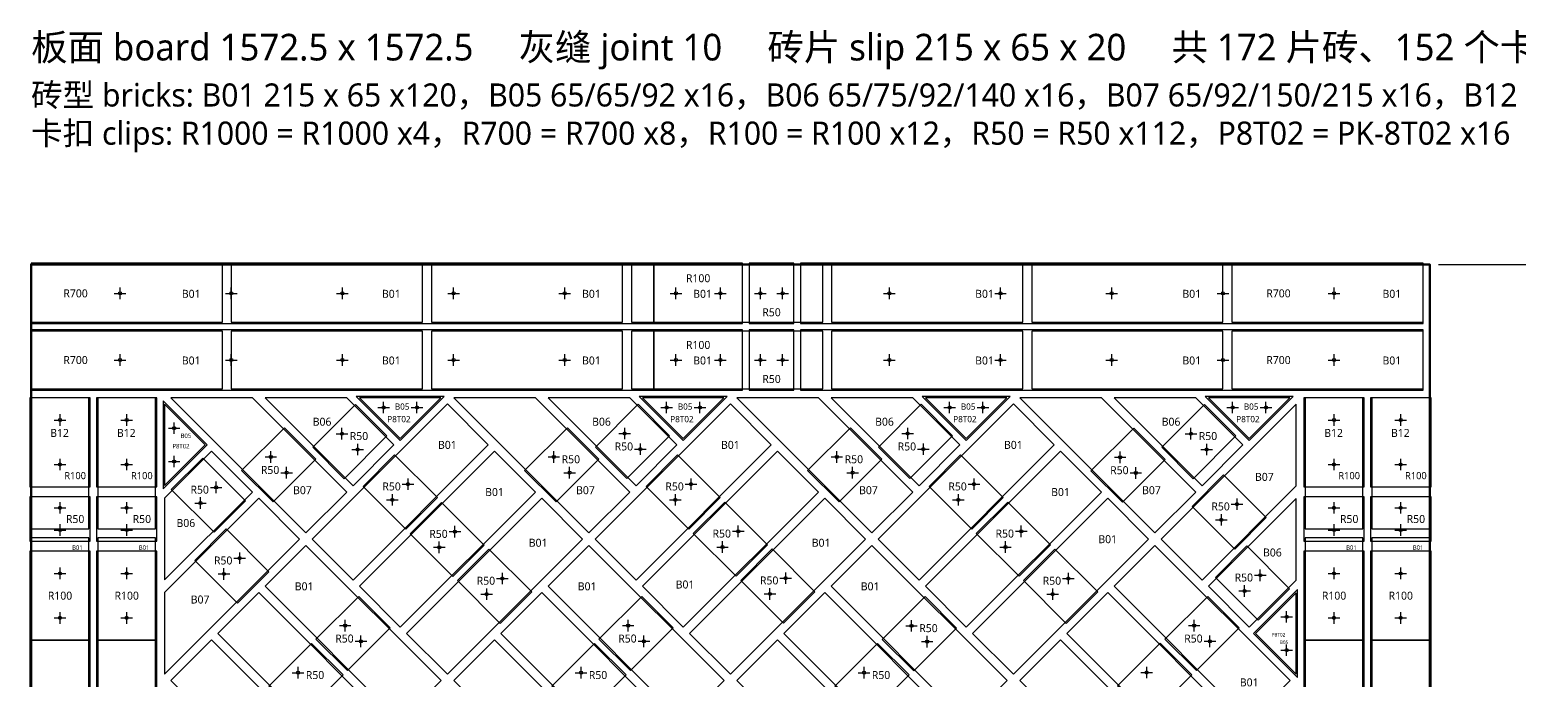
# Model space of a CAD drawing. Header units: millimetres. Extents: x -190 to 7814, y -8114 to 208.
# Drawn here: x 2571 to 4246, y -6687 to -5955 of the extents above; entities that cross this region are included whole.
import ezdxf
from ezdxf.enums import TextEntityAlignment as Align

# ---------------------------------------------------------------- set-up
doc = ezdxf.new("R2010")
doc.units = ezdxf.units.MM
for name, color, linetype in [('BOARD', 7, 'Continuous'), ('DIM', 8, 'Continuous'), ('P8_CLIP_PK_8T02', 14, 'Continuous'), ('P8_CLIP_R100', 30, 'Continuous'), ('P8_CLIP_R1000', 200, 'Continuous'), ('P8_CLIP_R50', 3, 'Continuous'), ('P8_CLIP_R700', 5, 'Continuous'), ('P8_HOLE', 1, 'Continuous'), ('P8_SLIP', 7, 'Continuous'), ('P8_TXT_B', 7, 'Continuous'), ('TITLE', 7, 'Continuous')]:
    doc.layers.add(name, color=color, linetype=linetype)
doc.styles.add('CN', font='msyh.ttc')
doc.dimstyles.new('MM', dxfattribs={"dimtxt": 34, "dimasz": 20, "dimexe": 12, "dimexo": 10, "dimgap": 8, "dimtad": 1, "dimdec": 1, "dimdsep": 46, "dimtxsty": 'CN', "dimcen": 2.5, "dimazin": 3, "dimtfac": 1, "dimtmove": 0, "dimatfit": 3})

msp = doc.modelspace()

# ---------------------------------------------------------------- linework, layer by layer
at = {"layer": 'BOARD', "lineweight": 50}
msp.add_lwpolyline([(2572.5, -7791.5), (4145, -7791.5), (4145, -6219), (2572.5, -6219)], close=True, dxfattribs=at)
at = {"layer": 'P8_CLIP_PK_8T02'}
for points in [[(2721, -6471.32), (2770.44, -6421.89), (2721, -6372.45)], [(2938.08, -6367.5), (2987.52, -6416.94), (3036.95, -6367.5)], [(3256.28, -6367.5), (3305.72, -6416.94), (3355.15, -6367.5)], [(3574.48, -6367.5), (3623.92, -6416.94), (3673.35, -6367.5)], [(3892.68, -6367.5), (3942.11, -6416.94), (3991.55, -6367.5)], [(3996.5, -6584.58), (3947.06, -6634.02), (3996.5, -6683.45)]]:
    msp.add_lwpolyline(points, close=True, dxfattribs=at)
at = {"layer": 'P8_CLIP_R100'}
for points in [[(3272.5, -6285.5), (3372.5, -6285.5), (3372.5, -6217.5), (3272.5, -6217.5)], [(3272.5, -6360.5), (3372.5, -6360.5), (3372.5, -6292.5), (3272.5, -6292.5)], [(2639, -6469), (2639, -6369), (2571, -6369), (2571, -6469)], [(2714, -6469), (2714, -6369), (2646, -6369), (2646, -6469)], [(4071.5, -6469), (4071.5, -6369), (4003.5, -6369), (4003.5, -6469)], [(4146.5, -6469), (4146.5, -6369), (4078.5, -6369), (4078.5, -6469)], [(2639, -6641.5), (2639, -6541.5), (2571, -6541.5), (2571, -6641.5)], [(2714, -6641.5), (2714, -6541.5), (2646, -6541.5), (2646, -6641.5)], [(4071.5, -6641.5), (4071.5, -6541.5), (4003.5, -6541.5), (4003.5, -6641.5)], [(4146.5, -6641.5), (4146.5, -6541.5), (4078.5, -6541.5), (4078.5, -6641.5)]]:
    msp.add_lwpolyline(points, close=True, dxfattribs=at)
at = {"layer": 'P8_CLIP_R1000'}
for points in [[(2639, -7641.5), (2639, -6641.5), (2571, -6641.5), (2571, -7641.5)], [(2714, -7641.5), (2714, -6641.5), (2646, -6641.5), (2646, -7641.5)], [(4071.5, -7641.5), (4071.5, -6641.5), (4003.5, -6641.5), (4003.5, -7641.5)], [(4146.5, -7641.5), (4146.5, -6641.5), (4078.5, -6641.5), (4078.5, -7641.5)]]:
    msp.add_lwpolyline(points, close=True, dxfattribs=at)
at = {"layer": 'P8_CLIP_R50'}
for points in [[(3380, -6285.5), (3430, -6285.5), (3430, -6217.5), (3380, -6217.5)], [(3380, -6360.5), (3430, -6360.5), (3430, -6292.5), (3380, -6292.5)], [(2924.5, -6459.98), (2889.14, -6424.63), (2937.23, -6376.54), (2972.58, -6411.9)], [(3242.38, -6459.67), (3207.02, -6424.31), (3255.11, -6376.23), (3290.46, -6411.58)], [(3560.58, -6459.67), (3525.22, -6424.31), (3573.3, -6376.23), (3608.66, -6411.58)], [(3879.09, -6459.98), (3843.74, -6424.63), (3891.82, -6376.54), (3927.18, -6411.9)], [(2844.54, -6486.1), (2809.19, -6450.74), (2857.27, -6402.66), (2892.63, -6438.01)], [(3162.74, -6486.09), (3127.39, -6450.74), (3175.47, -6402.66), (3210.82, -6438.01)], [(3480.94, -6486.09), (3445.58, -6450.74), (3493.67, -6402.65), (3529.02, -6438.01)], [(3799.46, -6486.41), (3764.1, -6451.05), (3812.18, -6402.97), (3847.54, -6438.33)], [(2778.13, -6520.26), (2813.48, -6484.91), (2765.4, -6436.82), (2730.04, -6472.18)], [(2993.88, -6516.64), (3029.24, -6481.28), (2981.15, -6433.2), (2945.8, -6468.55)], [(3312.08, -6516.64), (3347.43, -6481.28), (3299.35, -6433.2), (3264, -6468.55)], [(3630.28, -6516.64), (3665.63, -6481.28), (3617.55, -6433.2), (3582.19, -6468.55)], [(3925.99, -6539.13), (3961.34, -6503.77), (3913.26, -6455.69), (3877.9, -6491.04)], [(2639, -6530.25), (2639, -6480.25), (2571, -6480.25), (2571, -6530.25)], [(2714, -6530.25), (2714, -6480.25), (2646, -6480.25), (2646, -6530.25)], [(4071.5, -6530.25), (4071.5, -6480.25), (4003.5, -6480.25), (4003.5, -6530.25)], [(4146.5, -6530.25), (4146.5, -6480.25), (4078.5, -6480.25), (4078.5, -6530.25)], [(3046.6, -6569.99), (3081.96, -6534.63), (3033.87, -6486.55), (2998.52, -6521.91)], [(3365.11, -6569.67), (3400.47, -6534.32), (3352.39, -6486.23), (3317.03, -6521.59)], [(3683.31, -6569.67), (3718.67, -6534.32), (3670.58, -6486.23), (3635.23, -6521.59)], [(2804.55, -6599.9), (2839.91, -6564.54), (2791.83, -6516.46), (2756.47, -6551.82)], [(3099.95, -6622.7), (3135.3, -6587.35), (3087.22, -6539.27), (3051.87, -6574.62)], [(3418.46, -6622.39), (3453.82, -6587.03), (3405.74, -6538.95), (3370.38, -6574.31)], [(3736.35, -6622.71), (3771.7, -6587.35), (3723.62, -6539.27), (3688.26, -6574.62)], [(3952.1, -6619.08), (3987.46, -6583.73), (3939.37, -6535.64), (3904.02, -6571)], [(2928.12, -6675.74), (2892.77, -6640.38), (2940.85, -6592.3), (2976.21, -6627.65)], [(3246.32, -6675.74), (3210.97, -6640.38), (3259.05, -6592.3), (3294.4, -6627.65)], [(3564.84, -6676.05), (3529.48, -6640.7), (3577.56, -6592.61), (3612.92, -6627.97)], [(3882.72, -6675.74), (3847.36, -6640.38), (3895.45, -6592.3), (3930.8, -6627.65)], [(2875.09, -6728.77), (2839.73, -6693.42), (2887.82, -6645.33), (2923.17, -6680.69)], [(3193.29, -6728.77), (3157.93, -6693.42), (3206.02, -6645.33), (3241.37, -6680.69)], [(3511.48, -6728.77), (3476.13, -6693.42), (3524.21, -6645.33), (3559.57, -6680.69)], [(3829.37, -6728.46), (3794.01, -6693.1), (3842.09, -6645.02), (3877.45, -6680.37)]]:
    msp.add_lwpolyline(points, close=True, dxfattribs=at)
at = {"layer": 'P8_CLIP_R700'}
for points in [[(2572.5, -6285.5), (3272.5, -6285.5), (3272.5, -6217.5), (2572.5, -6217.5)], [(3437.5, -6285.5), (4137.5, -6285.5), (4137.5, -6217.5), (3437.5, -6217.5)], [(2572.5, -6360.5), (3272.5, -6360.5), (3272.5, -6292.5), (2572.5, -6292.5)], [(3437.5, -6360.5), (4137.5, -6360.5), (4137.5, -6292.5), (3437.5, -6292.5)]]:
    msp.add_lwpolyline(points, close=True, dxfattribs=at)
at = {"layer": 'P8_HOLE'}
for p, q in [((2672.5, -6258), (2672.5, -6245)), ((2797.5, -6258), (2797.5, -6245)), ((2922.5, -6258), (2922.5, -6245)), ((3047.5, -6258), (3047.5, -6245)), ((3172.5, -6258), (3172.5, -6245)), ((3297.5, -6258), (3297.5, -6245)), ((3347.5, -6258), (3347.5, -6245)), ((3392.5, -6258), (3392.5, -6245)), ((3417.5, -6258), (3417.5, -6245)), ((3537.5, -6258), (3537.5, -6245)), ((3662.5, -6258), (3662.5, -6245)), ((3787.5, -6258), (3787.5, -6245)), ((3912.5, -6258), (3912.5, -6245)), ((4037.5, -6258), (4037.5, -6245)), ((2666, -6251.5), (2679, -6251.5)), ((2791, -6251.5), (2804, -6251.5)), ((2916, -6251.5), (2929, -6251.5)), ((3041, -6251.5), (3054, -6251.5)), ((3166, -6251.5), (3179, -6251.5)), ((3291, -6251.5), (3304, -6251.5)), ((3341, -6251.5), (3354, -6251.5)), ((3386, -6251.5), (3399, -6251.5)), ((3411, -6251.5), (3424, -6251.5)), ((3531, -6251.5), (3544, -6251.5)), ((3656, -6251.5), (3669, -6251.5)), ((3781, -6251.5), (3794, -6251.5)), ((3906, -6251.5), (3919, -6251.5)), ((4031, -6251.5), (4044, -6251.5)), ((2666, -6326.5), (2679, -6326.5)), ((2672.5, -6333), (2672.5, -6320)), ((2791, -6326.5), (2804, -6326.5)), ((2797.5, -6333), (2797.5, -6320)), ((2916, -6326.5), (2929, -6326.5)), ((2922.5, -6333), (2922.5, -6320)), ((3041, -6326.5), (3054, -6326.5)), ((3047.5, -6333), (3047.5, -6320)), ((3166, -6326.5), (3179, -6326.5)), ((3172.5, -6333), (3172.5, -6320)), ((3291, -6326.5), (3304, -6326.5)), ((3297.5, -6333), (3297.5, -6320)), ((3341, -6326.5), (3354, -6326.5)), ((3347.5, -6333), (3347.5, -6320)), ((3386, -6326.5), (3399, -6326.5)), ((3392.5, -6333), (3392.5, -6320)), ((3411, -6326.5), (3424, -6326.5)), ((3417.5, -6333), (3417.5, -6320)), ((3531, -6326.5), (3544, -6326.5)), ((3537.5, -6333), (3537.5, -6320)), ((3656, -6326.5), (3669, -6326.5)), ((3662.5, -6333), (3662.5, -6320)), ((3781, -6326.5), (3794, -6326.5)), ((3787.5, -6333), (3787.5, -6320)), ((3906, -6326.5), (3919, -6326.5)), ((3912.5, -6333), (3912.5, -6320)), ((4031, -6326.5), (4044, -6326.5)), ((4037.5, -6333), (4037.5, -6320)), ((2962.28, -6379.82), (2975.28, -6379.82)), ((2968.78, -6386.32), (2968.78, -6373.32)), ((2999.76, -6379.82), (3012.76, -6379.82)), ((3006.26, -6386.32), (3006.26, -6373.32)), ((3280.48, -6379.82), (3293.48, -6379.82)), ((3286.98, -6386.32), (3286.98, -6373.32)), ((3317.96, -6379.82), (3330.96, -6379.82)), ((3324.46, -6386.32), (3324.46, -6373.32)), ((3598.68, -6379.82), (3611.68, -6379.82)), ((3605.18, -6386.32), (3605.18, -6373.32)), ((3636.16, -6379.82), (3649.16, -6379.82)), ((3642.66, -6386.32), (3642.66, -6373.32)), ((3916.88, -6379.82), (3929.88, -6379.82)), ((3923.38, -6386.32), (3923.38, -6373.32)), ((3954.36, -6379.82), (3967.36, -6379.82)), ((3960.86, -6386.32), (3960.86, -6373.32)), ((2598.5, -6394), (2611.5, -6394)), ((2605, -6400.5), (2605, -6387.5)), ((2673.5, -6394), (2686.5, -6394)), ((2680, -6400.5), (2680, -6387.5)), ((2733.32, -6409.64), (2733.32, -6396.64)), ((4031, -6394), (4044, -6394)), ((4037.5, -6400.5), (4037.5, -6387.5)), ((4106, -6394), (4119, -6394)), ((4112.5, -6400.5), (4112.5, -6387.5)), ((2726.82, -6403.14), (2739.82, -6403.14)), ((2915.52, -6409.42), (2928.52, -6409.42)), ((2922.02, -6415.92), (2922.02, -6402.92)), ((3233.4, -6409.11), (3246.4, -6409.11)), ((3239.9, -6415.61), (3239.9, -6402.61)), ((3551.6, -6409.11), (3564.6, -6409.11)), ((3558.1, -6415.61), (3558.1, -6402.61)), ((3870.12, -6409.42), (3883.12, -6409.42)), ((3876.62, -6415.92), (3876.62, -6402.92)), ((2842.07, -6442.04), (2842.07, -6429.04)), ((2933.2, -6427.1), (2946.2, -6427.1)), ((2939.7, -6433.6), (2939.7, -6420.6)), ((3160.27, -6442.04), (3160.27, -6429.04)), ((3251.08, -6426.79), (3264.08, -6426.79)), ((3257.58, -6433.29), (3257.58, -6420.29)), ((3478.46, -6442.03), (3478.46, -6429.03)), ((3569.28, -6426.79), (3582.28, -6426.79)), ((3575.78, -6433.29), (3575.78, -6420.29)), ((3796.98, -6442.35), (3796.98, -6429.35)), ((3887.8, -6427.1), (3900.8, -6427.1)), ((3894.3, -6433.6), (3894.3, -6420.6)), ((2598.5, -6444), (2611.5, -6444)), ((2605, -6450.5), (2605, -6437.5)), ((2673.5, -6444), (2686.5, -6444)), ((2680, -6450.5), (2680, -6437.5)), ((2726.82, -6440.62), (2739.82, -6440.62)), ((2733.32, -6447.12), (2733.32, -6434.12)), ((2835.57, -6435.54), (2848.57, -6435.54)), ((2859.75, -6459.72), (2859.75, -6446.72)), ((3153.77, -6435.54), (3166.77, -6435.54)), ((3177.94, -6459.71), (3177.94, -6446.71)), ((3471.96, -6435.53), (3484.96, -6435.53)), ((3496.14, -6459.71), (3496.14, -6446.71)), ((3790.48, -6435.85), (3803.48, -6435.85)), ((3814.66, -6460.03), (3814.66, -6447.03)), ((4031, -6444), (4044, -6444)), ((4037.5, -6450.5), (4037.5, -6437.5)), ((4106, -6444), (4119, -6444)), ((4112.5, -6450.5), (4112.5, -6437.5)), ((2780.6, -6476.2), (2780.6, -6463.2)), ((2853.25, -6453.22), (2866.25, -6453.22)), ((2996.36, -6472.58), (2996.36, -6459.58)), ((3171.44, -6453.21), (3184.44, -6453.21)), ((3314.55, -6472.58), (3314.55, -6459.58)), ((3489.64, -6453.21), (3502.64, -6453.21)), ((3632.75, -6472.58), (3632.75, -6459.58)), ((3808.16, -6453.53), (3821.16, -6453.53)), ((2762.92, -6493.88), (2762.92, -6480.88)), ((2774.1, -6469.7), (2787.1, -6469.7)), ((2978.68, -6490.26), (2978.68, -6477.26)), ((2989.86, -6466.08), (3002.86, -6466.08)), ((3296.88, -6490.26), (3296.88, -6477.26)), ((3308.05, -6466.08), (3321.05, -6466.08)), ((3615.07, -6490.26), (3615.07, -6477.26)), ((3626.25, -6466.08), (3639.25, -6466.08)), ((2598.5, -6492.75), (2611.5, -6492.75)), ((2605, -6499.25), (2605, -6486.25)), ((2673.5, -6492.75), (2686.5, -6492.75)), ((2680, -6499.25), (2680, -6486.25)), ((2756.42, -6487.38), (2769.42, -6487.38)), ((2972.18, -6483.76), (2985.18, -6483.76)), ((3290.38, -6483.76), (3303.38, -6483.76)), ((3608.57, -6483.76), (3621.57, -6483.76)), ((3921.96, -6488.57), (3934.96, -6488.57)), ((3928.46, -6495.07), (3928.46, -6482.07)), ((4031, -6492.75), (4044, -6492.75)), ((4037.5, -6499.25), (4037.5, -6486.25)), ((4106, -6492.75), (4119, -6492.75)), ((4112.5, -6499.25), (4112.5, -6486.25)), ((2605, -6524.25), (2605, -6511.25)), ((2680, -6524.25), (2680, -6511.25)), ((3049.08, -6525.93), (3049.08, -6512.93)), ((3367.59, -6525.61), (3367.59, -6512.61)), ((3685.79, -6525.61), (3685.79, -6512.61)), ((3904.28, -6506.25), (3917.28, -6506.25)), ((3910.78, -6512.75), (3910.78, -6499.75)), ((4037.5, -6524.25), (4037.5, -6511.25)), ((4112.5, -6524.25), (4112.5, -6511.25)), ((2598.5, -6517.75), (2611.5, -6517.75)), ((2673.5, -6517.75), (2686.5, -6517.75)), ((3031.4, -6543.61), (3031.4, -6530.61)), ((3042.58, -6519.43), (3055.58, -6519.43)), ((3349.91, -6543.29), (3349.91, -6530.29)), ((3361.09, -6519.11), (3374.09, -6519.11)), ((3668.11, -6543.29), (3668.11, -6530.29)), ((3679.29, -6519.11), (3692.29, -6519.11)), ((4031, -6517.75), (4044, -6517.75)), ((4106, -6517.75), (4119, -6517.75)), ((2807.03, -6555.84), (2807.03, -6542.84)), ((3024.9, -6537.11), (3037.9, -6537.11)), ((3343.41, -6536.79), (3356.41, -6536.79)), ((3661.61, -6536.79), (3674.61, -6536.79)), ((2605, -6573), (2605, -6560)), ((2680, -6573), (2680, -6560)), ((2789.35, -6573.52), (2789.35, -6560.52)), ((2800.53, -6549.34), (2813.53, -6549.34)), ((3954.58, -6575.02), (3954.58, -6562.02)), ((4037.5, -6573), (4037.5, -6560)), ((4112.5, -6573), (4112.5, -6560)), ((2598.5, -6566.5), (2611.5, -6566.5)), ((2673.5, -6566.5), (2686.5, -6566.5)), ((2782.85, -6567.02), (2795.85, -6567.02)), ((3095.92, -6572.15), (3108.92, -6572.15)), ((3102.42, -6578.65), (3102.42, -6565.65)), ((3414.44, -6571.83), (3427.44, -6571.83)), ((3420.94, -6578.33), (3420.94, -6565.33)), ((3732.32, -6572.15), (3745.32, -6572.15)), ((3738.82, -6578.65), (3738.82, -6565.65)), ((3936.9, -6592.7), (3936.9, -6579.7)), ((3948.08, -6568.52), (3961.08, -6568.52)), ((4031, -6566.5), (4044, -6566.5)), ((4106, -6566.5), (4119, -6566.5)), ((3078.25, -6589.82), (3091.25, -6589.82)), ((3084.75, -6596.32), (3084.75, -6583.32)), ((3396.76, -6589.51), (3409.76, -6589.51)), ((3403.26, -6596.01), (3403.26, -6583.01)), ((3714.64, -6589.83), (3727.64, -6589.83)), ((3721.14, -6596.33), (3721.14, -6583.33)), ((3930.4, -6586.2), (3943.4, -6586.2)), ((2605, -6623), (2605, -6610)), ((2680, -6623), (2680, -6610)), ((3984.18, -6621.78), (3984.18, -6608.78)), ((4037.5, -6623), (4037.5, -6610)), ((4112.5, -6623), (4112.5, -6610)), ((2598.5, -6616.5), (2611.5, -6616.5)), ((2673.5, -6616.5), (2686.5, -6616.5)), ((2919.15, -6625.18), (2932.15, -6625.18)), ((2925.65, -6631.68), (2925.65, -6618.68)), ((3237.34, -6625.18), (3250.34, -6625.18)), ((3243.84, -6631.68), (3243.84, -6618.68)), ((3555.86, -6625.49), (3568.86, -6625.49)), ((3562.36, -6631.99), (3562.36, -6618.99)), ((3873.74, -6625.18), (3886.74, -6625.18)), ((3880.24, -6631.68), (3880.24, -6618.68)), ((3977.68, -6615.28), (3990.68, -6615.28)), ((4031, -6616.5), (4044, -6616.5)), ((4106, -6616.5), (4119, -6616.5)), ((2936.83, -6642.86), (2949.83, -6642.86)), ((2943.33, -6649.36), (2943.33, -6636.36)), ((3255.03, -6642.85), (3268.03, -6642.85)), ((3261.53, -6649.35), (3261.53, -6636.35)), ((3573.54, -6643.17), (3586.54, -6643.17)), ((3580.04, -6649.67), (3580.04, -6636.67)), ((3891.42, -6642.86), (3904.42, -6642.86)), ((3897.92, -6649.36), (3897.92, -6636.36)), ((3984.18, -6659.26), (3984.18, -6646.26)), ((3977.68, -6652.76), (3990.68, -6652.76)), ((2866.11, -6678.21), (2879.11, -6678.21)), ((2872.61, -6684.71), (2872.61, -6671.71)), ((3184.31, -6678.21), (3197.31, -6678.21)), ((3190.81, -6684.71), (3190.81, -6671.71)), ((3502.51, -6678.21), (3515.51, -6678.21)), ((3509.01, -6684.71), (3509.01, -6671.71)), ((3820.39, -6677.9), (3833.39, -6677.9)), ((3826.89, -6684.4), (3826.89, -6671.4))]:
    msp.add_line(p, q, dxfattribs=at)
for centre in [(2672.5, -6251.5), (2797.5, -6251.5), (2922.5, -6251.5), (3047.5, -6251.5), (3172.5, -6251.5), (3297.5, -6251.5), (3347.5, -6251.5), (3392.5, -6251.5), (3417.5, -6251.5), (3537.5, -6251.5), (3662.5, -6251.5), (3787.5, -6251.5), (3912.5, -6251.5), (4037.5, -6251.5), (2672.5, -6326.5), (2797.5, -6326.5), (2922.5, -6326.5), (3047.5, -6326.5), (3172.5, -6326.5), (3297.5, -6326.5), (3347.5, -6326.5), (3392.5, -6326.5), (3417.5, -6326.5), (3537.5, -6326.5), (3662.5, -6326.5), (3787.5, -6326.5), (3912.5, -6326.5), (4037.5, -6326.5), (2968.78, -6379.82), (3006.26, -6379.82), (3286.98, -6379.82), (3324.46, -6379.82), (3605.18, -6379.82), (3642.66, -6379.82), (3923.38, -6379.82), (3960.86, -6379.82), (2605, -6394), (2680, -6394), (4037.5, -6394), (4112.5, -6394), (2733.32, -6403.14), (2922.02, -6409.42), (3239.9, -6409.11), (3558.1, -6409.11), (3876.62, -6409.42), (2939.7, -6427.1), (3257.58, -6426.79), (3575.78, -6426.79), (3894.3, -6427.1), (2605, -6444), (2680, -6444), (2733.32, -6440.62), (2842.07, -6435.54), (3160.27, -6435.54), (3478.46, -6435.53), (3796.98, -6435.85), (4037.5, -6444), (4112.5, -6444), (2859.75, -6453.22), (3177.94, -6453.21), (3496.14, -6453.21), (3814.66, -6453.53), (2780.6, -6469.7), (2996.36, -6466.08), (3314.55, -6466.08), (3632.75, -6466.08), (2605, -6492.75), (2680, -6492.75), (2762.92, -6487.38), (2978.68, -6483.76), (3296.88, -6483.76), (3615.07, -6483.76), (3928.46, -6488.57), (4037.5, -6492.75), (4112.5, -6492.75), (3910.78, -6506.25), (2605, -6517.75), (2680, -6517.75), (3049.08, -6519.43), (3367.59, -6519.11), (3685.79, -6519.11), (4037.5, -6517.75), (4112.5, -6517.75), (2807.03, -6549.34), (3031.4, -6537.11), (3349.91, -6536.79), (3668.11, -6536.79), (2605, -6566.5), (2680, -6566.5), (2789.35, -6567.02), (3102.42, -6572.15), (3420.94, -6571.83), (3738.82, -6572.15), (3954.58, -6568.52), (4037.5, -6566.5), (4112.5, -6566.5), (3084.75, -6589.82), (3403.26, -6589.51), (3721.14, -6589.83), (3936.9, -6586.2), (2605, -6616.5), (2680, -6616.5), (3984.18, -6615.28), (4037.5, -6616.5), (4112.5, -6616.5), (2925.65, -6625.18), (3243.84, -6625.18), (3562.36, -6625.49), (3880.24, -6625.18), (2943.33, -6642.86), (3261.53, -6642.85), (3580.04, -6643.17), (3897.92, -6642.86), (3984.18, -6652.76), (2872.61, -6678.21), (3190.81, -6678.21), (3509.01, -6678.21), (3826.89, -6677.9)]:
    msp.add_circle(centre, 1.75, dxfattribs=at)
at = {"layer": 'P8_SLIP'}
for points in [[(2572.5, -6284), (2787.5, -6284), (2787.5, -6219), (2572.5, -6219)], [(2797.5, -6284), (3012.5, -6284), (3012.5, -6219), (2797.5, -6219)], [(3022.5, -6284), (3237.5, -6284), (3237.5, -6219), (3022.5, -6219)], [(3247.5, -6284), (3462.5, -6284), (3462.5, -6219), (3247.5, -6219)], [(3472.5, -6284), (3687.5, -6284), (3687.5, -6219), (3472.5, -6219)], [(3697.5, -6284), (3912.5, -6284), (3912.5, -6219), (3697.5, -6219)], [(3922.5, -6284), (4137.5, -6284), (4137.5, -6219), (3922.5, -6219)], [(2572.5, -6359), (2787.5, -6359), (2787.5, -6294), (2572.5, -6294)], [(2797.5, -6359), (3012.5, -6359), (3012.5, -6294), (2797.5, -6294)], [(3022.5, -6359), (3237.5, -6359), (3237.5, -6294), (3022.5, -6294)], [(3247.5, -6359), (3462.5, -6359), (3462.5, -6294), (3247.5, -6294)], [(3472.5, -6359), (3687.5, -6359), (3687.5, -6294), (3472.5, -6294)], [(3697.5, -6359), (3912.5, -6359), (3912.5, -6294), (3697.5, -6294)], [(3922.5, -6359), (4137.5, -6359), (4137.5, -6294), (3922.5, -6294)], [(2572.5, -6516.5), (2637.5, -6516.5), (2637.5, -6369), (2572.5, -6369)], [(2647.5, -6516.5), (2712.5, -6516.5), (2712.5, -6369), (2647.5, -6369)], [(2722.5, -6467.7), (2768.32, -6421.89), (2722.5, -6376.07)], [(2729.57, -6369), (2881.45, -6520.88), (2927.41, -6474.92), (2821.49, -6369)], [(2835.64, -6369), (2934.49, -6467.85), (2980.45, -6421.89), (2927.56, -6369)], [(2934.49, -6573.91), (3086.51, -6421.89), (3040.55, -6375.92), (2888.52, -6527.95)], [(2941.7, -6369), (2987.52, -6414.82), (3033.33, -6369)], [(3047.77, -6369), (3199.65, -6520.88), (3245.61, -6474.92), (3139.69, -6369)], [(3153.84, -6369), (3252.68, -6467.85), (3298.65, -6421.89), (3245.76, -6369)], [(3252.68, -6573.91), (3404.71, -6421.89), (3358.75, -6375.92), (3206.72, -6527.95)], [(3259.9, -6369), (3305.72, -6414.82), (3351.53, -6369)], [(3365.97, -6369), (3517.85, -6520.88), (3563.81, -6474.92), (3457.89, -6369)], [(3472.03, -6369), (3570.88, -6467.85), (3616.84, -6421.89), (3563.96, -6369)], [(3570.88, -6573.91), (3722.91, -6421.89), (3676.95, -6375.92), (3524.92, -6527.95)], [(3578.1, -6369), (3623.92, -6414.82), (3669.73, -6369)], [(3684.17, -6369), (3836.05, -6520.88), (3882.01, -6474.92), (3776.09, -6369)], [(3790.23, -6369), (3889.08, -6467.85), (3935.04, -6421.89), (3882.16, -6369)], [(3889.08, -6573.91), (3995, -6467.99), (3995, -6376.07), (3843.12, -6527.95)], [(3896.3, -6369), (3942.11, -6414.82), (3987.93, -6369)], [(4005, -6516.5), (4070, -6516.5), (4070, -6369), (4005, -6369)], [(4080, -6516.5), (4145, -6516.5), (4145, -6369), (4080, -6369)], [(2722.5, -6573.77), (2821.35, -6474.92), (2775.39, -6428.96), (2722.5, -6481.84)], [(2987.52, -6626.95), (3139.55, -6474.92), (3093.58, -6428.96), (2941.56, -6580.99)], [(3305.72, -6626.95), (3457.74, -6474.92), (3411.78, -6428.96), (3259.76, -6580.99)], [(3623.92, -6626.95), (3775.94, -6474.92), (3729.98, -6428.96), (3577.95, -6580.99)], [(2722.5, -6679.83), (2874.38, -6527.95), (2828.42, -6481.99), (2722.5, -6587.91)], [(3040.55, -6679.98), (3192.58, -6527.95), (3146.62, -6481.99), (2994.59, -6634.02)], [(3358.75, -6679.98), (3510.78, -6527.95), (3464.82, -6481.99), (3312.79, -6634.02)], [(3676.95, -6679.98), (3828.98, -6527.95), (3783.01, -6481.99), (3630.99, -6634.02)], [(3942.11, -6626.95), (3995, -6574.06), (3995, -6482.14), (3896.15, -6580.99)], [(2572.5, -6741.5), (2637.5, -6741.5), (2637.5, -6526.5), (2572.5, -6526.5)], [(2647.5, -6741.5), (2712.5, -6741.5), (2712.5, -6526.5), (2647.5, -6526.5)], [(4005, -6741.5), (4070, -6741.5), (4070, -6526.5), (4005, -6526.5)], [(4080, -6741.5), (4145, -6741.5), (4145, -6526.5), (4080, -6526.5)], [(2987.52, -6733.01), (3033.48, -6687.05), (2881.45, -6535.02), (2835.49, -6580.99)], [(3305.72, -6733.01), (3351.68, -6687.05), (3199.65, -6535.02), (3153.69, -6580.99)], [(3623.92, -6733.01), (3669.88, -6687.05), (3517.85, -6535.02), (3471.89, -6580.99)], [(3942.11, -6733.01), (3988.08, -6687.05), (3836.05, -6535.02), (3790.09, -6580.99)], [(2934.49, -6786.05), (2980.45, -6740.08), (2828.42, -6588.06), (2782.46, -6634.02)], [(3252.68, -6786.05), (3298.65, -6740.08), (3146.62, -6588.06), (3100.66, -6634.02)], [(3570.88, -6786.05), (3616.84, -6740.08), (3464.82, -6588.06), (3418.85, -6634.02)], [(3889.08, -6786.05), (3935.04, -6740.08), (3783.01, -6588.06), (3737.05, -6634.02)], [(3995, -6679.83), (3995, -6588.2), (3949.18, -6634.02)], [(2881.45, -6839.08), (2927.41, -6793.12), (2775.39, -6641.09), (2729.42, -6687.05)], [(3199.65, -6839.08), (3245.61, -6793.12), (3093.58, -6641.09), (3047.62, -6687.05)], [(3517.85, -6839.08), (3563.81, -6793.12), (3411.78, -6641.09), (3365.82, -6687.05)], [(3836.05, -6839.08), (3882.01, -6793.12), (3729.98, -6641.09), (3684.02, -6687.05)]]:
    msp.add_lwpolyline(points, close=True, dxfattribs=at)

# ---------------------------------------------------------------- texts
at = {"layer": 'P8_CLIP_PK_8T02', "style": 'CN'}
for height, p in [(7, (2986.08, -6392.94)), (7, (3304.28, -6392.94)), (7, (3622.48, -6392.94)), (7, (3940.68, -6392.94)), (5, (2741, -6423.32)), (4, (3975.06, -6635.45))]:
    msp.add_text('P8T02', height=height, dxfattribs=at).set_placement(p, align=Align.MIDDLE_CENTER)
at = {"layer": 'P8_CLIP_R100', "style": 'CN'}
for height, p in [(9, (3322.5, -6234.5)), (9, (3322.5, -6309.5)), (8, (2622, -6456.5)), (8, (2697, -6456.5)), (8, (4054.5, -6456.5)), (8, (4129.5, -6456.5)), (9, (2605, -6591.5)), (9, (2680, -6591.5)), (9, (4037.5, -6591.5)), (9, (4112.5, -6591.5))]:
    msp.add_text('R100', height=height, dxfattribs=at).set_placement(p, align=Align.MIDDLE_CENTER)
at = {"layer": 'P8_CLIP_R50', "style": 'CN'}
for p in [(3405, -6272.75), (3405, -6347.75), (2941.14, -6411.98), (3895.74, -6411.98), (3239.02, -6423.67), (3557.22, -6423.67), (2841.19, -6450.1), (3179.39, -6438.09), (3497.58, -6438.09), (3796.1, -6450.41), (2977.8, -6468.64), (3296, -6468.64), (3614.19, -6468.64), (2762.04, -6472.26), (3909.9, -6491.13), (2622, -6505.25), (2697, -6505.25), (4054.5, -6505.25), (4129.5, -6505.25), (3030.52, -6521.99), (3349.03, -6521.67), (3667.23, -6521.67), (2788.47, -6551.9), (3083.87, -6574.7), (3402.38, -6574.39), (3720.26, -6574.71), (3936.02, -6571.08), (3581.48, -6628.05), (2924.77, -6639.74), (3242.97, -6639.74), (3879.36, -6639.74), (2891.73, -6680.77), (3209.93, -6680.77), (3528.13, -6680.77)]:
    msp.add_text('R50', height=9, dxfattribs=at).set_placement(p, align=Align.MIDDLE_CENTER)
at = {"layer": 'P8_CLIP_R700', "style": 'CN'}
for p in [(2622.5, -6251.5), (3975, -6251.5), (2622.5, -6326.5), (3975, -6326.5)]:
    msp.add_text('R700', height=9, dxfattribs=at).set_placement(p, align=Align.MIDDLE_CENTER)
at = {"layer": 'P8_TXT_B', "style": 'CN'}
for s, height, p in [('B01', 9, (2752.5, -6252)), ('B01', 9, (2977.5, -6252)), ('B01', 9, (3202.5, -6252)), ('B01', 9, (3327.5, -6252)), ('B01', 9, (3644.5, -6252)), ('B01', 9, (3877.5, -6252)), ('B01', 9, (4102.5, -6252)), ('B01', 9, (2752.5, -6327)), ('B01', 9, (2977.5, -6327)), ('B01', 9, (3202.5, -6327)), ('B01', 9, (3327.5, -6327)), ('B01', 9, (3644.5, -6327)), ('B01', 9, (3877.5, -6327)), ('B01', 9, (4102.5, -6327)), ('B05', 7, (2989.7, -6378.82)), ('B05', 7, (3307.9, -6378.82)), ('B05', 7, (3626.1, -6378.82)), ('B05', 7, (3944.3, -6378.82)), ('B06', 9, (2899.64, -6395.85)), ('B06', 9, (3213.84, -6395.85)), ('B06', 9, (3532.03, -6395.85)), ('B06', 9, (3854.23, -6395.85)), ('B12', 9, (2604.5, -6408.5)), ('B12', 9, (2679.5, -6408.5)), ('B05', 5, (2746.5, -6411.7)), ('B12', 9, (4037, -6408.5)), ('B12', 9, (4112, -6408.5)), ('B01', 9, (3040.52, -6421.91)), ('B01', 9, (3358.72, -6421.91)), ('B01', 9, (3676.92, -6421.91)), ('B07', 9, (3959.12, -6457.91)), ('B07', 9, (2877.57, -6472.88)), ('B01', 9, (3093.56, -6474.95)), ('B07', 9, (3195.77, -6472.88)), ('B07', 9, (3513.97, -6472.88)), ('B01', 9, (3729.95, -6474.95)), ('B07', 9, (3832.17, -6472.88)), ('B06', 9, (2746.5, -6509.77)), ('B01', 9, (3142.59, -6531.98)), ('B01', 9, (3460.79, -6531.98)), ('B01', 9, (3782.99, -6527.98)), ('B01', 5, (2624.5, -6537.5)), ('B01', 5, (2699.5, -6537.5)), ('B06', 9, (3968.15, -6542.95)), ('B01', 5, (4057, -6537.5)), ('B01', 5, (4132, -6537.5)), ('B01', 9, (2879.49, -6581.01)), ('B01', 9, (3197.69, -6581.01)), ('B01', 9, (3307.76, -6578.95)), ('B01', 9, (3515.89, -6581.01)), ('B07', 9, (2762.5, -6595.83)), ('B05', 4, (3981.18, -6643.83)), ('B01', 9, (3942.09, -6689.01))]:
    msp.add_text(s, height=height, dxfattribs=at).set_placement(p, align=Align.MIDDLE_CENTER)
at = {"layer": 'TITLE', "style": 'CN'}
for s, height, p in [('板面 board 1572.5 x 1572.5     灰缝 joint 10     砖片 slip 215 x 65 x 20     共 172 片砖、152 个卡扣', 30, (2572.5, -5998.56)), ('砖型 bricks: B01 215 x 65 x120，B05 65/65/92 x16，B06 65/75/92/140 x16，B07 65/92/150/215 x16，B12 147.5 x 65 x4', 26, (2572.5, -6049.16)), ('卡扣 clips: R1000 = R1000 x4，R700 = R700 x8，R100 = R100 x12，R50 = R50 x112，P8T02 = PK-8T02 x16', 26, (2572.5, -6092.08))]:
    msp.add_text(s, height=height, dxfattribs=at).set_placement(p, align=Align.BOTTOM_LEFT)

# ---------------------------------------------------------------- dimensions: what is measured, and where the dimension line sits
at = {"layer": 'DIM'}
msp.add_linear_dim(base=(4335, -7791.5), p1=(4145, -7791.5), p2=(4145, -6219), angle=90, dimstyle='MM', dxfattribs=at).render()

doc.saveas('drawing.dxf')
